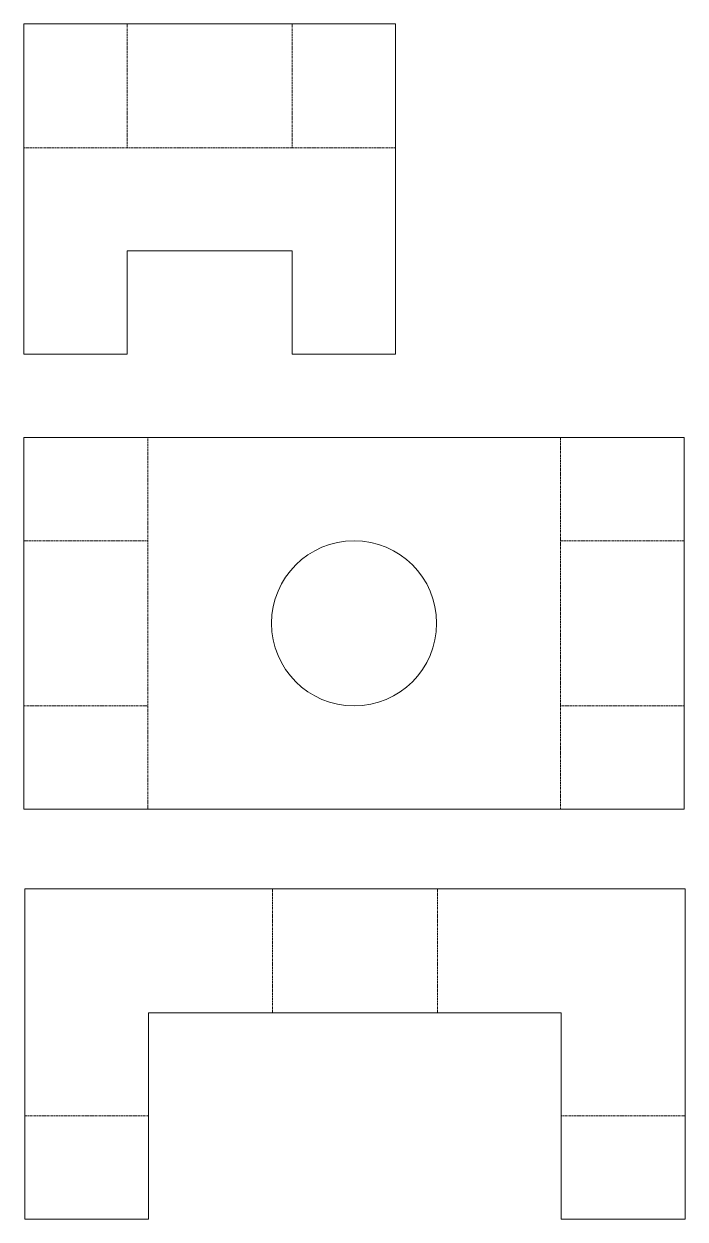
# Model space of a CAD drawing. Header units: inches. Extents: x 226 to 386, y 0 to 290.
import ezdxf

# ---------------------------------------------------------------- set-up
doc = ezdxf.new("R2010")
doc.units = ezdxf.units.IN
doc.header["$MEASUREMENT"] = 0
doc.linetypes.add('HIDDEN', pattern=[0.375, 0.25, -0.125])

# ---------------------------------------------------------------- blocks, each defined once
blk = doc.blocks.new('A$Cdfe1c9b1')
at = {"color": 0, "linetype": 'Continuous', "lineweight": 0, "extrusion": (0, 1, -2.22045e-16)}
for p, q in [((0, 80), (0, 0)), ((0, 80), (160, 80)), ((160, 80), (160, 0)), ((30, 0), (30, 50)), ((30, 50), (130, 50)), ((130, 50), (130, 0)), ((30, 0), (0, 0)), ((160, 0), (130, 0))]:
    blk.add_line(p, q, dxfattribs=at)
at = {"color": 1, "linetype": 'HIDDEN', "lineweight": 0, "extrusion": (0, 1, -2.22045e-16)}
for p, q in [((60, 50), (60, 80)), ((100, 50), (100, 80)), ((0, 25), (30, 25)), ((130, 25), (160, 25))]:
    blk.add_line(p, q, dxfattribs=at)
blk = doc.blocks.new('A$C47d3f8b7')
at = {"color": 0, "linetype": 'Continuous', "lineweight": 0}
for p, q in [((-113.06, 90), (-113.06, 0)), ((46.94, 90), (-113.06, 90)), ((46.94, 0), (46.94, 90)), ((-113.06, 0), (46.94, 0))]:
    blk.add_line(p, q, dxfattribs=at)
at = {"color": 1, "linetype": 'HIDDEN', "lineweight": 0}
for p, q in [((-83.06, 90), (-83.06, 0)), ((16.94, 0), (16.94, 90)), ((-83.06, 65), (-113.06, 65)), ((46.94, 65), (16.94, 65)), ((-113.06, 25), (-83.06, 25)), ((16.94, 25), (46.94, 25))]:
    blk.add_line(p, q, dxfattribs=at)
at = {"color": 0, "linetype": 'Continuous', "lineweight": 0}
blk.add_circle((-33.06, 45), 20, dxfattribs=at)
blk = doc.blocks.new('A$Cfc6d898d')
at = {"color": 0, "linetype": 'Continuous', "lineweight": 0, "extrusion": (-2.22045e-16, 1, -2.22045e-16)}
for p, q in [((-40.34, 80), (49.66, 80)), ((-40.34, 80), (-40.34, 0)), ((49.66, 80), (49.66, 0)), ((-15.34, 25), (24.66, 25)), ((-15.34, 0), (-15.34, 25)), ((24.66, 25), (24.66, 0)), ((49.66, 0), (24.66, 0)), ((-15.34, 0), (-40.34, 0))]:
    blk.add_line(p, q, dxfattribs=at)
at = {"color": 1, "linetype": 'HIDDEN', "lineweight": 0, "extrusion": (-2.22045e-16, 1, -2.22045e-16)}
for p, q in [((-15.34, 50), (-15.34, 80)), ((24.66, 50), (24.66, 80)), ((-40.34, 50), (49.66, 50))]:
    blk.add_line(p, q, dxfattribs=at)

msp = doc.modelspace()

# ---------------------------------------------------------------- block references
for name, p in [('A$Cfc6d898d', (266.26, 209.51)), ('A$C47d3f8b7', (338.99, 99.32)), ('A$Cdfe1c9b1', (226.13, 0, 80))]:
    msp.add_blockref(name, p)

doc.saveas('drawing.dxf')
